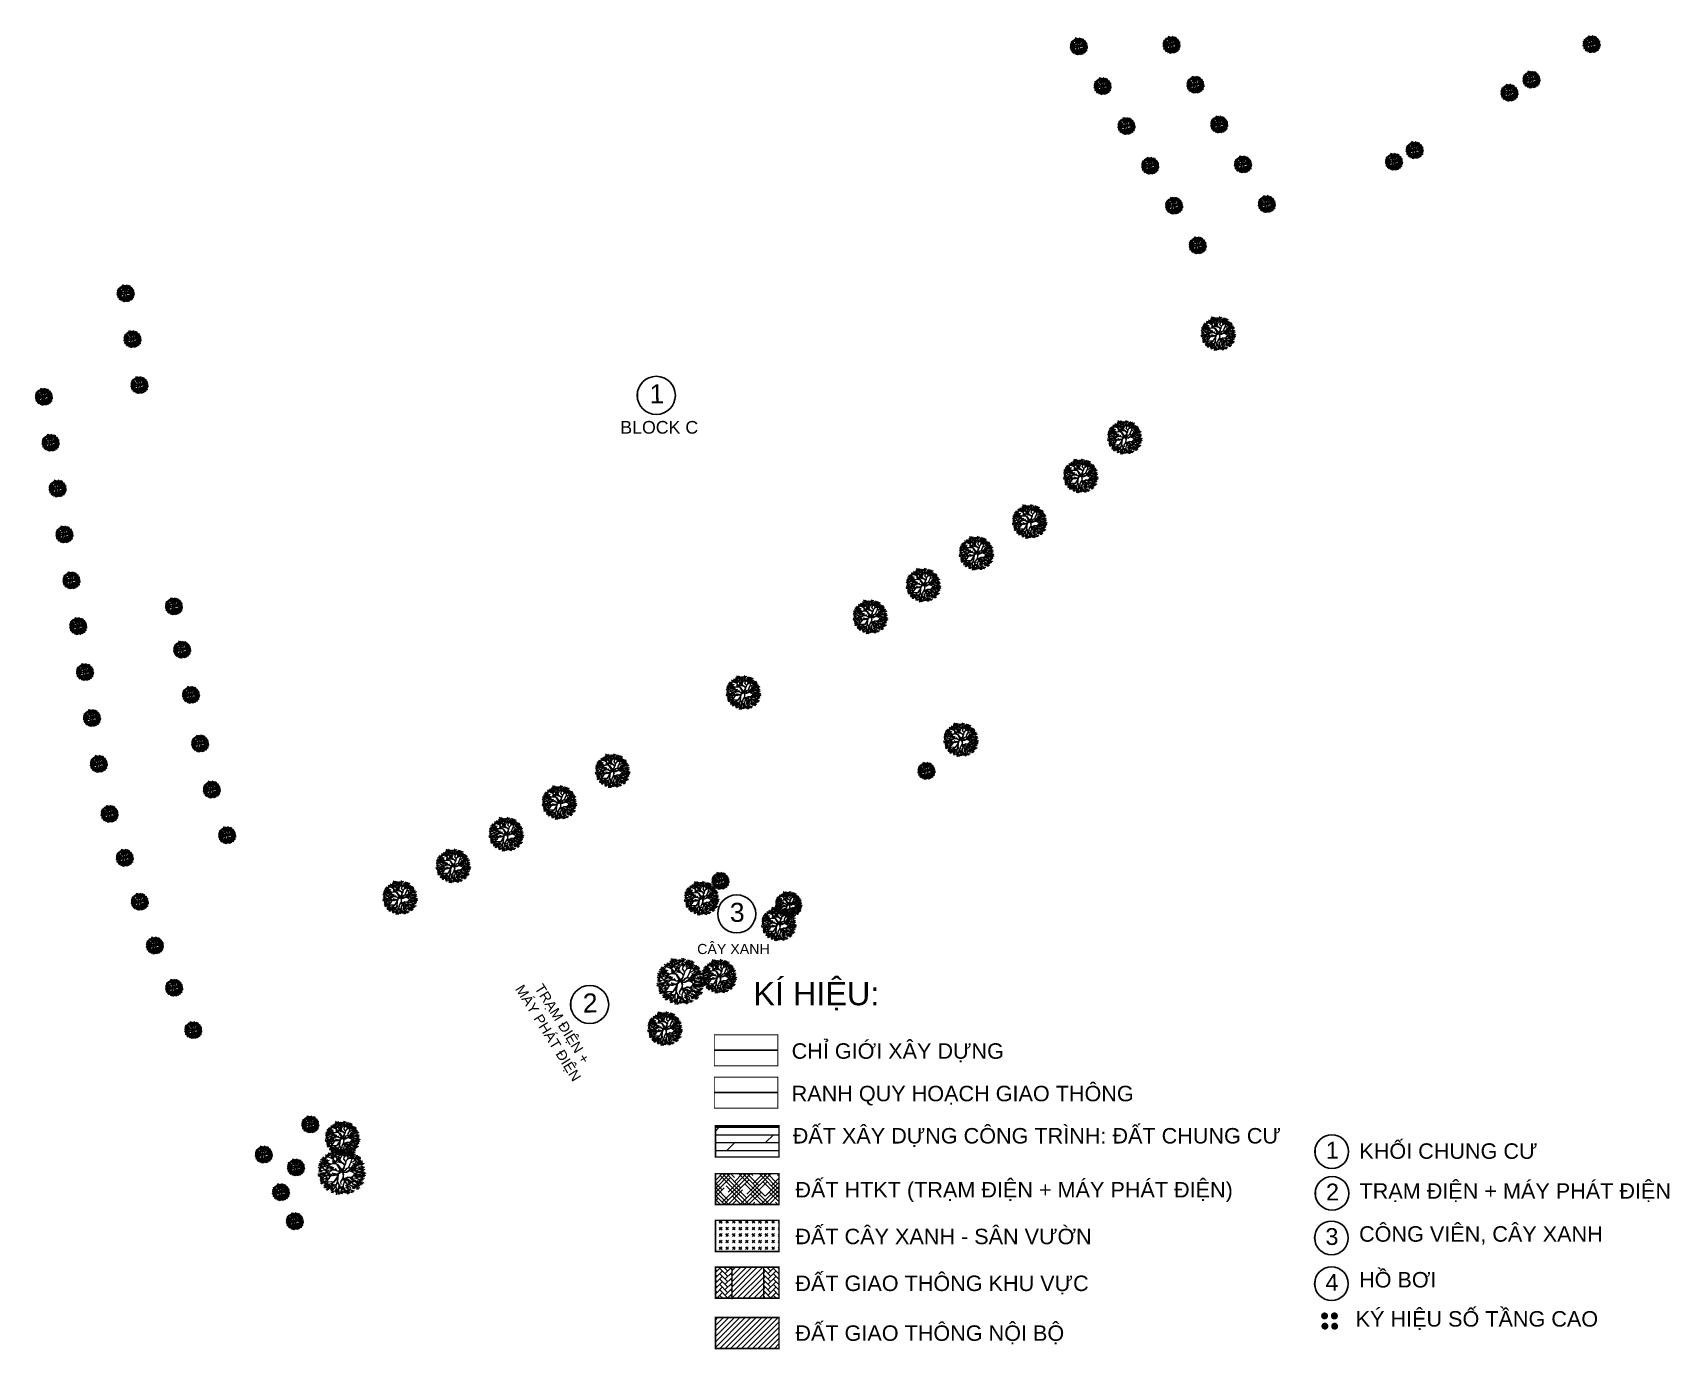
# Model space of a CAD drawing. Header units: millimetres. Extents: x 612604 to 612857, y 1207727 to 1207902.
# Drawn here: x 612612.4 to 612718.2, y 1207726.7 to 1207811.8 of the extents above; entities that cross this region are included whole.
import ezdxf
from ezdxf.enums import TextEntityAlignment as Align

# ---------------------------------------------------------------- set-up
doc = ezdxf.new("R2010")
doc.units = ezdxf.units.MM
doc.header["$MEASUREMENT"] = 0
doc.set_wipeout_variables(frame=1)
for name, pattern in [('3-1', [4, 3, -1]), ('ACAD_ISO02W100', [15, 12, -3]), ('Dash', [6.35, 3.175, -3.175]), ('HIDDEN2', [4.7625, 3.175, -1.5875])]:
    doc.linetypes.add(name, pattern=pattern)
for name, color, linetype, lineweight in [('00-HACTH', 8, 'Continuous', 5), ('co', 62, 'Continuous', 5), ('GACH LAT', 8, 'Continuous', 5), ('QH', 5, '3-1', 30), ('QH_DAT_Cayxanhhanche', 94, 'ACAD_ISO02W100', 13), ('QH_DAT_CTHTKT_DuongGT', 251, 'ACAD_ISO02W100', 20), ('QH_DAT_CTHTKT_Hatangkhac', 199, 'ACAD_ISO02W100', 9), ('QH_DAT_NO_Nhaochungcu', 40, 'ACAD_ISO02W100', 13), ('QHDH_DAT_CTHTKT_DuongGT_CH', 251, 'ACAD_ISO02W100', 20)]:
    doc.layers.add(name, color=color, linetype=linetype, lineweight=lineweight)
for name, color, linetype in [('02-TEXT', 7, 'Continuous'), ('KHUNG LUI CONG TRINH', 7, 'Continuous'), ('TAD - TEXT', 7, 'Continuous'), ('TT.TAD - LANDMARK', 6, 'Continuous'), ('TT.TAD - LANDSCAPE - HATCH', 254, 'Continuous')]:
    doc.layers.add(name, color=color, linetype=linetype)
doc.styles.add('arial', font='arial.ttf')
pattern_1 = [(45, (-613713.7546, -1204723.17035), (-0.176776695297, 0.176776695297), [])]
pattern_2 = [(45, (-194.52898, -2.8142), (0, 0.34745427), [0.7370618, -0.2456873]), (135, (-194.35525, -2.64048), (3e-17, 0.34745427), [0.7370618, -0.2456873])]

# ---------------------------------------------------------------- blocks, each defined once
blk = doc.blocks.new('TEN HANG MUC')
at = {"color": 6}
blk.add_wipeout([(2345, 1911), (1660, 2528), (786, 2917), (19, 3016), (-923, 2865), (-1651, 2509), (-2252, 1976), (-2569, 1533), (-2837, 936), (-2949, 453), (-2970, -243), (-2929, -539), (-2770, -1090), (-2597, -1452), (-2206, -1997), (-1798, -2371), (-1275, -2690), (-877, -2847), (-443, -2948), (19, -2984), (679, -2910), (1121, -2774), (1620, -2521), (2070, -2173), (2418, -1785), (2615, -1487), (2815, -1069), (2950, -625), (3019, 16), (2939, 706), (2780, 1190), (2523, 1668)], dxfattribs=at).dxf.layer = '02-TEXT'
at = {"layer": '02-TEXT', "color": 6}
blk.add_circle((19, 16), 3000, dxfattribs=at)
at = {"layer": '02-TEXT', "color": 6, "linetype": 'Continuous', "style": 'arial'}
blk.add_attdef('A', text='', height=3000, dxfattribs=at).set_placement((100, -1243), align=Align.CENTER)
blk = doc.blocks.new('fbf')
at = {"layer": 'TT.TAD - LANDMARK', "linetype": 'Continuous', "xscale": 0.0004103999999999999, "yscale": 0.0004103999999999999, "zscale": 0.0004103999999999999, "rotation": 0.8617172174704556}
for p, values in [((614080.11, 1204795.66), {'A': '1'}), ((614085.31, 1204762.13), {'A': '3'}), ((614075.8, 1204756.27, 98), {'A': '2'})]:
    blk.add_blockref('TEN HANG MUC', p, dxfattribs=at).add_auto_attribs(values)
at = {"layer": 'TAD - TEXT', "linetype": 'Continuous', "ltscale": 5, "style": 'arial'}
for s, height, p in [('BLOCK C', 0.821, (614077.79, 1204793.19)), ('CÂY XANH', 0.657, (614082.76, 1204759.54, 78.4))]:
    blk.add_text(s, height=height, dxfattribs=at).set_placement(p)
at = {"layer": 'TAD - TEXT', "insert": (614070.86, 1204760.78, 78.4), "char_height": 0.6566, "width": 13.0364, "attachment_point": 1, "rotation": 301.8646, "style": 'arial'}
blk.add_mtext('\\pi3.63656;TRẠM ĐIỆN +\\P\\pi3.02202;MÁY PHÁT ĐIỆN', dxfattribs=at)
blk = doc.blocks.new('5E45666')
at = {"layer": 'GACH LAT'}
h = blk.add_hatch(dxfattribs=at)
h.set_pattern_fill('AR-HBONE', color=256, scale=0.002418)
h.set_pattern_definition(pattern_2)
h.paths.add_polyline_path([(2.99, 13.91), (1.98, 13.91), (1.98, 11.91), (2.99, 11.91)])
h = blk.add_hatch(dxfattribs=at)
h.set_pattern_fill('AR-HBONE', color=256, scale=0.002418)
h.set_pattern_definition(pattern_2)
h.paths.add_polyline_path([(6.04, 13.91), (5.03, 13.91), (5.03, 11.91), (6.04, 11.91)])
at = {"layer": 'QH_DAT_Cayxanhhanche'}
h = blk.add_hatch(dxfattribs=at)
h.set_pattern_fill('GOST_GLASS', color=256, scale=0.05)
h.set_pattern_definition([(45, (-613713.7546, -1204723.17035), (0.42426406871, 0), [0.25, -0.35]), (45, (-613713.64853, -1204723.17035), (0.42426406871, 0), [0.1, -0.5]), (45, (-613713.7546, -1204723.06428), (0.42426406871, 0), [0.1, -0.5])])
h.paths.add_polyline_path([(6.04, 14.93), (1.93, 14.93), (1.93, 16.94), (6.04, 16.94)])
at = {"layer": 'QH_DAT_CTHTKT_DuongGT', "linetype": 'Continuous'}
h = blk.add_hatch(dxfattribs=at)
h.set_pattern_fill('ANSI31', color=256, scale=2)
h.set_pattern_definition(pattern_1)
h.paths.add_polyline_path([(2.99, 13.91), (2.99, 11.91), (5.03, 11.91), (5.03, 13.91)])
h = blk.add_hatch(dxfattribs=at)
h.set_pattern_fill('ANSI31', color=256, scale=2)
h.set_pattern_definition(pattern_1)
h.paths.add_polyline_path([(1.93, 10.66), (1.93, 8.65), (6.04, 8.65), (6.04, 10.66)])
at = {"layer": 'QH_DAT_CTHTKT_Hatangkhac', "linetype": 'Continuous', "ltscale": 0.01}
h = blk.add_hatch(dxfattribs=at)
h.set_pattern_fill('HOUND', color=256, scale=3, angle=45)
h.set_pattern_definition([(45, (-613713.7546, -1204720.14355), (0.397747564417, 0.662912607362), [3, -1.5]), (135, (-613713.7546, -1204720.14355), (0.397747564417, -0.662912607362), [3, -1.5])])
h.paths.add_polyline_path([(6.04, 17.96), (1.93, 17.96), (1.93, 19.96), (6.04, 19.96)])
at = {"layer": 'QH_DAT_NO_Nhaochungcu', "linetype": 'Continuous'}
h = blk.add_hatch(dxfattribs=at)
h.set_pattern_fill('DOLMIT', color=256, scale=2, style=0)
h.set_pattern_definition([(0, (-613713.7546, -1204721.4754), (0, 0.5), []), (45, (-613713.7546, -1204721.4754), (-0.9999999983, 0.9999999983), [0.7071067812, -1.4142135624])])
h.paths.add_polyline_path([(6.04, 21.04), (1.93, 21.04), (1.93, 23.05), (6.04, 23.05)])
at = {"color": 4, "linetype": 'Continuous', "ltscale": 5, "const_width": 0.227, "elevation": 11.55, "flags": 128}
for points in [[(41.21, 10.77, 1), (41.43, 10.75, 1)], [(41.84, 10.77, 1), (42.07, 10.75, 1)], [(41.23, 10.11, 1), (41.45, 10.09, 1)], [(41.86, 10.1, 1), (42.08, 10.09, 1)]]:
    blk.add_lwpolyline(points, format="xyb", close=True, dxfattribs=at)
at = {"layer": '00-HACTH', "elevation": -0.2}
for points in [[(2.99, 13.85), (2.99, 11.85)], [(5.03, 13.91), (5.03, 11.91)]]:
    blk.add_lwpolyline(points, dxfattribs=at)
at = {"layer": 'KHUNG LUI CONG TRINH', "linetype": 'Dash', "lineweight": 25, "ltscale": 0.1, "const_width": 0.1}
blk.add_lwpolyline([(1.86, 27.94), (5.97, 27.94)], dxfattribs=at)
at = {"layer": 'QH', "linetype": 'ACAD_ISO02W100', "ltscale": 0.1, "const_width": 0.106}
blk.add_lwpolyline([(1.86, 25.2), (5.97, 25.2)], dxfattribs=at)
at = {"layer": 'QH_DAT_Cayxanhhanche', "ltscale": 0.075, "const_width": 0.1}
blk.add_lwpolyline([(6.04, 14.93), (1.93, 14.93), (1.93, 16.94), (6.04, 16.94)], close=True, dxfattribs=at)
at = {"layer": 'QH_DAT_CTHTKT_Hatangkhac', "ltscale": 0.075, "const_width": 0.1, "elevation": 0.2}
blk.add_lwpolyline([(6.04, 17.96), (1.93, 17.96), (1.93, 19.96), (6.04, 19.96)], close=True, dxfattribs=at)
at = {"layer": 'QH_DAT_NO_Nhaochungcu', "linetype": 'HIDDEN2', "ltscale": 0.3, "const_width": 0.1}
blk.add_lwpolyline([(6.04, 21.04), (1.93, 21.04), (1.93, 23.05), (6.04, 23.05)], close=True, dxfattribs=at)
at = {"layer": 'QHDH_DAT_CTHTKT_DuongGT_CH', "ltscale": 0.05, "const_width": 0.1, "elevation": -0.2}
for points in [[(6.04, 11.91), (1.93, 11.91), (1.93, 13.91), (6.04, 13.91)], [(6.04, 8.65), (1.93, 8.65), (1.93, 10.66), (6.04, 10.66)]]:
    blk.add_lwpolyline(points, close=True, dxfattribs=at)
at = {"layer": 'TT.TAD - LANDSCAPE - HATCH', "color": 0, "linetype": 'Continuous', "const_width": 0.0605}
for points in [[(5.97, 26.94), (1.86, 26.94), (1.86, 28.94), (5.97, 28.94)], [(5.97, 24.19), (1.86, 24.19), (1.86, 26.2), (5.97, 26.2)]]:
    blk.add_lwpolyline(points, close=True, dxfattribs=at)
at = {"layer": 'TT.TAD - LANDMARK', "linetype": 'Continuous', "xscale": 0.0003627272727272727, "yscale": 0.0003627272727272727, "zscale": 0.0003627272727272727, "rotation": 0.8617172174704556}
for p, values in [((41.78, 21.38, 11.55), {'A': '1'}), ((41.76, 15.8, 11.55), {'A': '3'}), ((41.76, 12.84, 11.55), {'A': '4'})]:
    blk.add_blockref('TEN HANG MUC', p, dxfattribs=at).add_auto_attribs(values)
at = {"layer": 'TAD - TEXT', "linetype": 'Continuous', "ltscale": 5, "style": 'arial'}
for s, p in [('CHỈ GIỚI XÂY DỰNG', (6.86, 27.39)), ('RANH QUY HOẠCH GIAO THÔNG', (6.86, 24.64)), ('KHỐI CHUNG CƯ', (43.57, 20.92, 11.55)), ('ĐẤT HTKT (TRẠM ĐIỆN + MÁY PHÁT ĐIỆN)', (7.1, 18.42)), ('TRẠM ĐIỆN + MÁY PHÁT ĐIỆN', (43.58, 18.34, 11.55)), ('ĐẤT CÂY XANH - SÂN VƯỜN', (7.1, 15.4, -0.2)), ('CÔNG VIÊN, CÂY XANH', (43.55, 15.56, 11.55)), ('HỒ BƠI', (43.55, 12.6, 11.55)), ('ĐẤT GIAO THÔNG KHU VỰC', (7.1, 12.37, -0.2)), ('KÝ HIỆU SỐ TẦNG CAO', (43.33, 10.07, 11.55)), ('ĐẤT GIAO THÔNG NỘI BỘ', (7.1, 9.15, -0.2))]:
    blk.add_text(s, height=1, dxfattribs=at).set_placement(p)
at = {"layer": 'TAD - TEXT', "linetype": 'Continuous', "ltscale": 5, "attachment_point": 1, "style": 'arial'}
for s, insert, char_height, width in [('KÍ HIỆU: ', (4.38, 32.35), 1.5, 30.7682), ('ĐẤT XÂY DỰNG CÔNG TRÌNH: ĐẤT CHUNG CƯ ', (6.93, 22.91), 1, 33.6819)]:
    blk.add_mtext(s, dxfattribs=dict(at, insert=insert, char_height=char_height, width=width))
at = {"layer": 'TT.TAD - LANDMARK', "linetype": 'Continuous', "xscale": 0.0003627272727272727, "yscale": 0.0003627272727272727, "zscale": 0.0003627272727272727, "rotation": 0.8617172174704556}
blk.add_blockref('TEN HANG MUC', (41.8, 18.68, 11.55), dxfattribs=at).add_auto_attribs({'A': '2'})
blk = doc.blocks.new('MB')
at = {"color": 102, "linetype": 'ByBlock'}
for p, q in [((-432, 380), (-487, 466)), ((-473, 381), (-427, 451)), ((-454, 507), (-340, 510)), ((-429, 476), (-383, 546)), ((-363, 403), (-418, 488)), ((-404, 404), (-358, 474)), ((-387, 501), (-273, 504)), ((-341, 463), (-377, 497)), ((-321, 469), (-375, 555)), ((-366, 501), (-336, 462)), ((-362, 471), (-316, 540)), ((-357, 504), (-330, 464)), ((-289, 361), (-341, 463)), ((-230, 507), (-315, 542)), ((-296, 546), (-182, 549)), ((-229, 514), (-284, 599)), ((-270, 515), (-224, 585)), ((-127, 425), (-230, 507)), ((-217, 510), (-207, 586)), ((-131, 417), (-217, 510)), ((-212, 566), (-98, 569)), ((-146, 534), (-200, 619)), ((-187, 535), (-141, 605)), ((-150, 468), (-36, 471)), ((-147, 518), (-143, 603)), ((-120, 422), (-147, 518)), ((-83, 436), (-138, 522)), ((-125, 438), (-78, 507)), ((-119, 590), (-5, 593)), ((-115, 510), (0, 513)), ((-53, 558), (-107, 643)), ((-48, 478), (-103, 564)), ((-97, 541), (-90, 606)), ((-40, 449), (-97, 541)), ((-94, 559), (-48, 629)), ((-31, 451), (-92, 539)), ((-89, 480), (-43, 549)), ((-72, 643), (42, 646)), ((-5, 611), (-60, 697)), ((-47, 613), (0, 682)), ((-30, 440), (6, 528)), ((-19, 520), (95, 523)), ((6, 528), (-12, 607)), ((48, 488), (-7, 574)), ((3, 607), (118, 610)), ((7, 489), (53, 559)), ((70, 575), (15, 660)), ((29, 576), (75, 646)), ((54, 433), (98, 497)), ((98, 497), (57, 613)), ((112, 447), (57, 532)), ((65, 438), (113, 502)), ((99, 545), (213, 548)), ((100, 496), (163, 601)), ((165, 513), (111, 598)), ((113, 502), (169, 596)), ((178, 592), (118, 504)), ((124, 514), (170, 584)), ((191, 397), (238, 467)), ((223, 453), (201, 579)), ((202, 393), (223, 453)), ((277, 524), (222, 609)), ((-658, 116), (-544, 119)), ((-591, 84), (-646, 169)), ((-633, 85), (-586, 155)), ((-627, 35), (-513, 38)), ((-571, -45), (-626, 40)), ((-560, 3), (-615, 88)), ((-612, -44), (-566, 26)), ((-554, 19), (-605, 22)), ((-602, 207), (-488, 210)), ((-601, 4), (-555, 74)), ((-492, 145), (-592, 142)), ((-492, 145), (-592, 122)), ((-536, 175), (-590, 260)), ((-528, 247), (-583, 332)), ((-577, 176), (-531, 246)), ((-569, 248), (-523, 318)), ((-520, 212), (-565, 247)), ((-554, 98), (-440, 101)), ((-495, 41), (-550, 126)), ((-549, 370), (-435, 373)), ((-487, 66), (-542, 151)), ((-482, 338), (-537, 423)), ((-529, 67), (-482, 137)), ((-413, 206), (-524, 323)), ((-523, 339), (-477, 409)), ((-440, 111), (-523, 80)), ((-409, 203), (-520, 212)), ((-514, 301), (-399, 304)), ((-499, 412), (-385, 415)), ((-438, 109), (-492, 145)), ((-488, 270), (-442, 340)), ((-420, -85), (-475, 1)), ((-352, 95), (-467, 6)), ((-346, 298), (-450, 423)), ((-376, 114), (-431, 199)), ((-423, 348), (-309, 351)), ((-396, 283), (-422, 308)), ((-418, 115), (-371, 185)), ((-329, 234), (-416, 203)), ((-356, 316), (-411, 402)), ((-398, 318), (-351, 387)), ((-288, 351), (-397, 425)), ((-316, 229), (-396, 283)), ((-391, 29), (-277, 32)), ((-324, -3), (-379, 82)), ((-308, 7), (-377, -27)), ((-365, -2), (-319, 68)), ((-320, 17), (-349, -2)), ((-290, 244), (-346, 298)), ((-342, 419), (-228, 422)), ((-277, -5), (-332, 34)), ((-277, -13), (-320, 17)), ((-317, 307), (-202, 310)), ((-250, 275), (-305, 360)), ((-291, 276), (-245, 346)), ((-244, 307), (-289, 361)), ((-251, 303), (-288, 351)), ((-282, 200), (-168, 203)), ((-239, 181), (-279, 218)), ((-279, 8), (-165, 11)), ((-216, 168), (-270, 253)), ((-213, -24), (-267, 61)), ((-257, 169), (-211, 239)), ((-254, -23), (-208, 46)), ((-169, 327), (-55, 330)), ((-144, 296), (-97, 366)), ((-18, 379), (-30, 440)), ((52, 364), (-3, 450)), ((11, 366), (57, 435)), ((42, 342), (54, 433)), ((166, 428), (280, 431)), ((202, 393), (273, 424)), ((210, 389), (272, 419)), ((-659, -104), (-545, -101)), ((-593, -136), (-647, -51)), ((-590, -97), (-644, -12)), ((-638, -13), (-524, -10)), ((-634, -135), (-588, -66)), ((-607, -238), (-493, -235)), ((-510, -29), (-602, -39)), ((-544, -34), (-601, -29)), ((-541, -30), (-599, -18)), ((-540, -270), (-595, -185)), ((-453, -137), (-590, -99)), ((-581, -269), (-535, -200)), ((-578, -115), (-464, -112)), ((-518, -106), (-571, -153)), ((-512, -147), (-566, -61)), ((-566, -182), (-452, -179)), ((-565, -319), (-451, -316)), ((-499, -214), (-554, -129)), ((-553, -146), (-507, -76)), ((-499, -351), (-553, -266)), ((-540, -213), (-494, -143)), ((-540, -350), (-494, -280)), ((-443, -210), (-533, -252)), ((-484, -98), (-518, -106)), ((-416, -53), (-510, -29)), ((-430, -62), (-506, -28)), ((-506, -255), (-392, -252)), ((-420, -286), (-495, -315)), ((-440, -287), (-494, -202)), ((-487, -53), (-373, -50)), ((-418, -59), (-484, -98)), ((-457, -138), (-482, -160)), ((-481, -286), (-435, -216)), ((-461, -83), (-415, -14)), ((-457, -428), (-343, -425)), ((-417, -286), (-451, -379)), ((-449, -344), (-335, -341)), ((-390, -460), (-445, -375)), ((-382, -376), (-437, -291)), ((-431, -459), (-385, -389)), ((-424, -375), (-377, -305)), ((-349, -2), (-416, -53)), ((-321, -305), (-375, -220)), ((-303, -388), (-370, -450)), ((-362, -304), (-316, -234)), ((-280, -501), (-335, -416)), ((-300, -388), (-333, -471)), ((-226, -372), (-327, -480)), ((-321, -500), (-275, -430)), ((-317, -484), (-290, -444)), ((-284, -445), (-311, -489)), ((-240, -388), (-284, -445)), ((-233, -384), (-266, -511)), ((-190, -346), (-240, -388)), ((-231, -386), (-117, -383)), ((-206, -417), (-160, -347)), ((-201, -346), (-192, -331)), ((-100, -398), (-195, -483)), ((-190, -346), (-152, -381)), ((-177, -350), (-116, -409)), ((-175, -441), (-60, -438)), ((-108, -473), (-163, -388)), ((-152, -381), (-119, -412)), ((-149, -472), (-103, -402)), ((-119, -412), (-103, -462)), ((-116, -409), (-90, -467)), ((-100, -398), (-72, -334)), ((-86, -349), (-100, -398)), ((-16, -155), (-25, -185)), ((-19, -190), (22, -198)), ((-14, -180), (18, -194)), ((18, -194), (101, -180)), ((73, -268), (18, -183)), ((-347, -469), (-233, -466)), ((-346, -541), (-300, -471)), ((-309, -529), (-195, -527)), ((-243, -562), (-297, -476)), ((-284, -560), (-238, -491)), ((-195, -483), (-226, -532))]:
    blk.add_line(p, q, dxfattribs=at)
at = {"color": 76, "linetype": 'ByBlock'}
for p, q in [((-426, 454), (-406, 430)), ((-397, 425), (-418, 461)), ((-276, 387), (-330, 473)), ((-330, 464), (-287, 367)), ((-317, 388), (-271, 458)), ((-447, 269), (-502, 354)), ((-431, 448), (-397, 413)), ((-430, 435), (-316, 438)), ((-397, 413), (-301, 359))]:
    blk.add_line(p, q, dxfattribs=at)
at = {"color": 78, "linetype": 'ByBlock'}
for p, q in [((136, 438), (243, 520)), ((-372, 47), (-462, 52)), ((-443, 146), (-329, 149)), ((-366, 86), (-441, 109)), ((-353, 98), (-438, 109)), ((-309, 226), (-409, 203)), ((-254, 140), (-358, 164)), ((-248, 135), (-353, 98)), ((-205, 153), (-309, 226)), ((-274, 204), (-290, 244)), ((-139, 283), (-251, 303)), ((-188, 125), (-250, 136)), ((-167, 107), (-248, 135)), ((-147, 293), (-244, 307)), ((-173, 112), (-205, 153)), ((-131, 93), (-179, 120)), ((-112, 60), (-173, 112)), ((-102, 295), (-157, 380)), ((-91, 279), (-147, 293)), ((-124, 77), (-143, 154)), ((-90, 258), (-139, 283)), ((-80, 317), (-131, 417)), ((-72, 311), (-127, 425)), ((-104, 61), (-124, 77)), ((-46, 18), (-122, -8)), ((-4, 23), (-120, -30)), ((-76, 47), (-112, 60)), ((-27, 60), (-104, 61)), ((-31, 36), (-92, 44)), ((-70, 241), (-90, 258)), ((-89, 278), (-80, 317)), ((-26, 386), (-73, 318)), ((-73, 258), (-72, 311)), ((-69, 311), (-18, 379)), ((-24, 51), (-64, 236)), ((-26, 42), (-46, 18)), ((12, 67), (-37, 224)), ((-30, 301), (84, 304)), ((37, 269), (-18, 354)), ((-7, 300), (74, 248)), ((53, 272), (-7, 300)), ((-6, 25), (6, -25)), ((-4, 23), (12, 67)), ((-4, 23), (105, 26)), ((97, 19), (13, -1)), ((19, 27), (100, 95)), ((22, 59), (91, 105)), ((55, 270), (42, 339)), ((49, 343), (136, 438)), ((62, 278), (49, 343)), ((119, 193), (62, 278)), ((107, 196), (65, 262)), ((91, 105), (123, 159)), ((99, 14), (152, 57)), ((101, 100), (131, 159)), ((105, 26), (152, 64)), ((123, 159), (107, 196)), ((131, 159), (119, 193)), ((135, 169), (161, 184)), ((136, 158), (165, 184)), ((152, 64), (172, 61)), ((152, 57), (207, 58)), ((189, 245), (155, 321)), ((161, 184), (189, 245)), ((165, 184), (202, 248)), ((172, 61), (209, 60)), ((193, -18), (359, 82)), ((195, 247), (254, 282)), ((263, 129), (206, 65)), ((209, 60), (243, 37)), ((213, 57), (257, 121)), ((223, 69), (243, 45)), ((243, 45), (316, 20)), ((243, 37), (323, 11)), ((254, 282), (292, 334)), ((257, 121), (315, 170)), ((413, 45), (359, 130)), ((-363, -163), (-453, -137)), ((-364, -216), (-445, -212)), ((-356, -202), (-443, -210)), ((-354, -204), (-417, -286)), ((-324, -192), (-367, -163)), ((-308, -185), (-363, -163)), ((-311, -193), (-354, -204)), ((-171, -79), (-311, -193)), ((-174, -106), (-301, -188)), ((-209, -228), (-282, -302)), ((-215, -210), (-281, -306)), ((-164, -91), (-213, -205)), ((-213, -205), (-191, -314)), ((-120, -30), (-205, -208)), ((-205, -208), (-177, -350)), ((-127, -14), (-167, -75)), ((-167, -75), (-164, -91)), ((-18, -257), (-86, -349)), ((-72, -334), (-14, -268)), ((-25, -185), (15, -326)), ((-23, -227), (16, -341)), ((6, -25), (1, -95)), ((22, -2), (15, -90)), ((25, -1), (105, -38)), ((25, -14), (106, -42)), ((86, -238), (133, -301)), ((188, -17), (94, -32)), ((96, -253), (151, -313)), ((97, -244), (164, -313)), ((101, -180), (188, -229)), ((105, -38), (196, -23)), ((106, -42), (205, -32)), ((191, -221), (108, -179)), ((133, -301), (172, -408)), ((151, -313), (173, -406)), ((164, -313), (255, -329)), ((198, -285), (172, -223)), ((184, -226), (227, -370)), ((188, -229), (311, -275)), ((194, -221), (300, -172)), ((196, -23), (275, -77)), ((202, -231), (305, -173))]:
    blk.add_line(p, q, dxfattribs=at)
at = {"color": 96, "linetype": 'ByBlock'}
for p, q in [((233, 396), (178, 481)), ((210, 556), (325, 559)), ((236, 525), (282, 595)), ((243, 520), (254, 562)), ((320, 400), (266, 485)), ((273, 424), (345, 505)), ((279, 401), (325, 471)), ((299, 399), (329, 515)), ((347, 465), (462, 468)), ((351, 433), (380, 479)), ((414, 433), (359, 518)), ((373, 434), (419, 504)), ((481, 381), (426, 467)), ((440, 383), (486, 452)), ((254, 432), (368, 435)), ((263, 364), (377, 367)), ((284, 401), (398, 404)), ((292, 334), (301, 397)), ((490, 221), (297, 293)), ((301, 397), (351, 433)), ((317, 296), (372, 350)), ((319, 295), (503, 217)), ((328, 306), (442, 309)), ((390, 365), (336, 451)), ((349, 366), (395, 436)), ((350, 231), (421, 296)), ((353, 275), (400, 345)), ((368, 306), (482, 309)), ((372, 350), (490, 366)), ((374, 352), (470, 386)), ((376, 47), (418, 29)), ((391, 353), (506, 356)), ((393, 275), (439, 345)), ((475, 376), (396, 358)), ((458, 321), (403, 406)), ((414, 413), (528, 416)), ((416, 34), (581, 154)), ((417, 322), (463, 392)), ((421, 188), (500, 270)), ((476, 163), (421, 248)), ((479, 198), (424, 283)), ((424, 138), (539, 141)), ((491, 106), (436, 191)), ((457, 47), (579, 143)), ((516, -84), (461, 2)), ((462, 61), (576, 64)), ((529, 29), (474, 114)), ((481, 265), (595, 268)), ((487, 30), (534, 100)), ((487, 55), (592, 27)), ((547, 233), (493, 318)), ((499, 194), (613, 197)), ((500, 270), (531, 278)), ((502, 228), (616, 231)), ((503, 217), (566, 208)), ((506, 234), (552, 304)), ((522, 110), (636, 113)), ((525, 163), (571, 232)), ((527, 197), (573, 267)), ((589, 78), (534, 163)), ((540, 106), (586, 175)), ((547, 79), (594, 149)), ((549, 35), (663, 38)), ((616, 3), (561, 89)), ((574, 5), (621, 74)), ((-36, -433), (78, -430)), ((31, -465), (-24, -380)), ((28, -418), (6, -484)), ((34, -420), (69, -450)), ((116, -392), (62, -307)), ((69, -450), (91, -504)), ((125, -436), (167, -542)), ((139, -447), (179, -539)), ((140, -445), (189, -544)), ((172, -408), (227, -454)), ((175, -407), (223, -411)), ((181, -326), (295, -323)), ((206, -357), (252, -287)), ((262, -510), (207, -424)), ((220, -508), (267, -439)), ((253, -328), (267, -387)), ((255, -329), (291, -350)), ((267, -387), (311, -482)), ((275, -204), (390, -201)), ((341, -522), (287, -437)), ((291, -350), (369, -442)), ((300, -172), (360, -189)), ((301, -166), (440, -125)), ((301, -235), (347, -165)), ((303, -239), (417, -236)), ((307, -409), (421, -406)), ((311, -275), (403, -266)), ((369, -271), (315, -186)), ((315, -377), (391, -428)), ((316, -280), (426, -390)), ((374, -441), (319, -356)), ((433, -385), (322, -285)), ((328, -270), (374, -200)), ((333, -440), (379, -370)), ((380, -432), (339, -401)), ((351, -379), (465, -376)), ((357, -125), (471, -122)), ((360, -189), (435, -195)), ((417, -411), (363, -326)), ((376, -410), (422, -340)), ((382, -156), (429, -86)), ((382, -258), (497, -255)), ((384, -111), (487, -178)), ((439, -494), (384, -408)), ((449, -290), (394, -205)), ((398, -492), (444, -423)), ((403, -266), (506, -291)), ((408, -289), (454, -219)), ((416, -359), (530, -356)), ((483, -391), (428, -306)), ((435, -195), (502, -272)), ((440, -125), (568, -145)), ((441, -390), (488, -320)), ((444, -148), (515, -205)), ((449, -51), (563, -49)), ((459, -63), (571, -110)), ((578, -82), (468, -64)), ((475, -82), (521, -13)), ((480, -200), (594, -197)), ((480, -290), (595, -287)), ((487, -178), (548, -206)), ((547, -232), (492, -147)), ((547, -322), (492, -236)), ((505, -231), (552, -162)), ((506, -321), (552, -251)), ((507, -194), (547, -215)), ((508, -228), (623, -225)), ((512, -123), (626, -120)), ((575, -260), (520, -174)), ((579, -155), (524, -70)), ((525, -63), (639, -60)), ((575, -93), (528, -81)), ((528, -81), (574, -106)), ((534, -258), (580, -189)), ((592, -95), (537, -10)), ((537, -154), (584, -84)), ((551, -94), (597, -24)), ((-217, -531), (-103, -528)), ((-151, -563), (-205, -478)), ((-192, -562), (-146, -492)), ((-174, -467), (-182, -500)), ((-103, -462), (-124, -563)), ((-97, -478), (-115, -564)), ((-114, -551), (0, -548)), ((-48, -583), (-102, -498)), ((-100, -563), (-97, -478)), ((-90, -467), (-93, -569)), ((-89, -582), (-43, -512)), ((-85, -464), (-24, -564)), ((-62, -594), (53, -591)), ((5, -626), (-49, -541)), ((-36, -625), (10, -556)), ((-28, -523), (86, -520)), ((39, -555), (-16, -470)), ((-3, -554), (44, -485)), ((6, -484), (10, -565)), ((53, -592), (167, -589)), ((120, -624), (65, -539)), ((79, -623), (125, -554)), ((136, -509), (250, -506)), ((202, -541), (148, -455)), ((161, -539), (207, -470)), ((195, -478), (309, -475)), ((221, -558), (336, -555)), ((227, -454), (258, -514)), ((288, -590), (233, -505)), ((247, -589), (293, -520)), ((275, -490), (389, -487)), ((300, -521), (346, -451)), ((372, -462), (487, -459))]:
    blk.add_line(p, q, dxfattribs=at)
at = {"color": 9, "linetype": 'ByBlock'}
for p, q in [((-462, 52), (-554, 19)), ((-332, 34), (-372, 47))]:
    blk.add_line(p, q, dxfattribs=at)
at = {"color": 98, "linetype": 'ByBlock'}
for p, q in [((-37, 224), (-73, 258)), ((-64, 236), (-40, 209)), ((-133, -9), (-277, -5)), ((-145, -36), (-277, -13)), ((-47, -172), (-127, -243)), ((-41, -181), (-124, -243)), ((1, -95), (-41, -168)), ((-41, -168), (-23, -227)), ((-14, -180), (9, -105))]:
    blk.add_line(p, q, dxfattribs=at)
at = {"color": 74, "linetype": 'ByBlock'}
for p, q in [((-15, 396), (100, 399)), ((155, 321), (202, 393)), ((193, 374), (210, 389)), ((292, -76), (237, 9)), ((255, 287), (317, 296)), ((309, 168), (350, 231)), ((315, 170), (421, 188)), ((316, 20), (376, 47)), ((323, 11), (385, 9)), ((329, 19), (382, 42)), ((383, 15), (329, 19)), ((388, -51), (333, 34)), ((347, 77), (461, 80)), ((347, -50), (393, 19)), ((359, 82), (463, 98)), ((372, 46), (418, 116)), ((385, 9), (459, -63)), ((418, 29), (487, 55)), ((-283, -304), (-429, -401)), ((-387, -273), (-273, -270)), ((-281, -306), (-303, -388)), ((-191, -314), (-226, -372)), ((-165, -418), (-219, -333)), ((-127, -243), (-141, -316)), ((-10, -464), (36, -394)), ((6, -236), (121, -233)), ((11, -339), (28, -418)), ((16, -341), (140, -445)), ((22, -198), (86, -238)), ((32, -202), (101, -180)), ((32, -267), (78, -198)), ((45, -203), (90, -241)), ((50, -360), (164, -357)), ((75, -391), (121, -322)), ((79, -238), (96, -350)), ((247, -358), (193, -273)), ((225, -44), (340, -41)), ((238, -53), (343, -165)), ((251, -75), (297, -6)), ((275, -77), (348, -67)), ((342, -236), (287, -151)), ((321, -19), (435, -16)), ((347, -63), (417, -72)), ((348, -67), (384, -111)), ((424, -157), (369, -71))]:
    blk.add_line(p, q, dxfattribs=at)
blk = doc.blocks.new('canh quan')
at = {"layer": 'co', "color": 94, "linetype": 'Continuous', "ltscale": 2000}
for p, xscale, yscale, zscale, rotation in [((221.41, 52), 0.0008643995695028021, 0.0008643995695028021, 0.0008643995695028021, 18.36026319234159), ((227.41, 52.1, 0), 0.0008643995695028021, 0.0008643995695028021, 0.0008643995695028021, 18.36026319234159), ((254.57, 52.14, 0), 0.0008643995695028021, 0.0008643995695028021, 0.0008643995695028021, 18.36026319234159), ((222.95, 49.43), 0.0008643995695028021, 0.0008643995695028021, 0.0008643995695028021, 18.36026319234159), ((228.95, 49.52, 0), 0.0008643995695028021, 0.0008643995695028021, 0.0008643995695028021, 18.36026319234159), ((249.26, 49), 0.0008643995695028021, 0.0008643995695028021, 0.0008643995695028021, 18.36026319234159), ((250.68, 49.85, 0), 0.0008643995695028021, 0.0008643995695028021, 0.0008643995695028021, 18.36026319234159), ((230.49, 46.95, 0), 0.0008643995695028021, 0.0008643995695028021, 0.0008643995695028021, 18.36026319234159), ((224.49, 46.85), 0.0008643995695028021, 0.0008643995695028021, 0.0008643995695028021, 18.36026319234159), ((243.13, 45.29), 0.0008643995695028021, 0.0008643995695028021, 0.0008643995695028021, 18.36026319234159), ((226.03, 44.28), 0.0008643995695028021, 0.0008643995695028021, 0.0008643995695028021, 18.36026319234159), ((232.03, 44.37, 0), 0.0008643995695028021, 0.0008643995695028021, 0.0008643995695028021, 18.36026319234159), ((241.79, 44.54), 0.0008643995695028021, 0.0008643995695028021, 0.0008643995695028021, 18.36026319234159), ((227.57, 41.7), 0.0008643995695028021, 0.0008643995695028021, 0.0008643995695028021, 18.36026319234159), ((233.57, 41.8, 0), 0.0008643995695028021, 0.0008643995695028021, 0.0008643995695028021, 18.36026319234159), ((229.1, 39.13), 0.0008643995695028021, 0.0008643995695028021, 0.0008643995695028021, 18.36026319234159), ((159.78, 36.03), 0.0008643995695028021, 0.0008643995695028021, 0.0008643995695028021, 18.36026319234159), ((230.44, 33.41, 0), 0.001712728134381811, 0.001712728134381811, 0.001712728134381811, 18.36026319234158), ((160.22, 33.07), 0.0008643995695028021, 0.0008643995695028021, 0.0008643995695028021, 18.36026319234159), ((160.67, 30.1), 0.0008643995695028021, 0.0008643995695028021, 0.0008643995695028021, 18.36026319234159), ((154.49, 29.34), 0.0008643995695028021, 0.0008643995695028021, 0.0008643995695028021, 18.36026319234159), ((224.39, 26.7, 0), 0.001712728134381811, 0.001712728134381811, 0.001712728134381811, 18.36026319234158), ((154.93, 26.37), 0.0008643995695028021, 0.0008643995695028021, 0.0008643995695028021, 18.36026319234159), ((221.54, 24.21, 0), 0.001712728134381811, 0.001712728134381811, 0.001712728134381811, 18.36026319234158), ((155.38, 23.41), 0.0008643995695028021, 0.0008643995695028021, 0.0008643995695028021, 18.36026319234159), ((218.24, 21.26, 0), 0.001712728134381811, 0.001712728134381811, 0.001712728134381811, 18.36026319234158), ((155.82, 20.44), 0.0008643995695028021, 0.0008643995695028021, 0.0008643995695028021, 18.36026319234159), ((214.8, 19.21, 0), 0.001712728134381811, 0.001712728134381811, 0.001712728134381811, 18.36026319234158), ((156.27, 17.47), 0.0008643995695028021, 0.0008643995695028021, 0.0008643995695028021, 18.36026319234159), ((211.37, 17.15, 0), 0.001712728134381811, 0.001712728134381811, 0.001712728134381811, 18.36026319234158), ((162.9, 15.79), 0.0008643995695028021, 0.0008643995695028021, 0.0008643995695028021, 18.36026319234159), ((207.94, 15.1, 0), 0.001712728134381811, 0.001712728134381811, 0.001712728134381811, 18.36026319234158), ((156.71, 14.51), 0.0008643995695028021, 0.0008643995695028021, 0.0008643995695028021, 18.36026319234159), ((163.43, 12.99), 0.0008643995695028021, 0.0008643995695028021, 0.0008643995695028021, 18.36026319234159), ((157.15, 11.54), 0.0008643995695028021, 0.0008643995695028021, 0.0008643995695028021, 18.36026319234159), ((199.73, 10.2, 0), 0.001712728134381811, 0.001712728134381811, 0.001712728134381811, 18.36026319234158), ((164, 10.07), 0.0008643995695028021, 0.0008643995695028021, 0.0008643995695028021, 18.36026319234159), ((157.6, 8.57), 0.0008643995695028021, 0.0008643995695028021, 0.0008643995695028021, 18.36026319234159), ((213.8, 7.15), 0.001712728134381811, 0.001712728134381811, 0.001712728134381811, 18.36026319234158), ((164.59, 6.92), 0.0008643995695028021, 0.0008643995695028021, 0.0008643995695028021, 18.36026319234159), ((158.04, 5.6), 0.0008643995695028021, 0.0008643995695028021, 0.0008643995695028021, 18.36026319234159), ((191.27, 5.14), 0.001712728134381811, 0.001712728134381811, 0.001712728134381811, 18.36026319234158), ((211.56, 5.15), 0.0008643995695028021, 0.0008643995695028021, 0.0008643995695028021, 18.36026319234159), ((165.35, 3.94), 0.0008643995695028021, 0.0008643995695028021, 0.0008643995695028021, 18.36026319234159), ((187.83, 3.09), 0.001712728134381811, 0.001712728134381811, 0.001712728134381811, 18.36026319234158), ((158.74, 2.37), 0.0008643995695028021, 0.0008643995695028021, 0.0008643995695028021, 18.36026319234159), ((184.4, 1.04), 0.001712728134381811, 0.001712728134381811, 0.001712728134381811, 18.36026319234158), ((166.34, 0.99), 0.0008643995695028021, 0.0008643995695028021, 0.0008643995695028021, 18.36026319234159), ((159.72, -0.47), 0.0008643995695028021, 0.0008643995695028021, 0.0008643995695028021, 18.36026319234159), ((180.97, -1.01), 0.001712728134381811, 0.001712728134381811, 0.001712728134381811, 18.36026319234158), ((177.53, -3.06), 0.001712728134381811, 0.001712728134381811, 0.001712728134381811, 18.36026319234158), ((197.03, -3.1), 0.001712728134381811, 0.001712728134381811, 0.001712728134381811, 18.36026319234158), ((198.24, -1.96), 0.0008643995695028021, 0.0008643995695028021, 0.0008643995695028021, 18.36026319234159), ((160.69, -3.31), 0.0008643995695028021, 0.0008643995695028021, 0.0008643995695028021, 18.36026319234159), ((202.65, -3.5), 0.001318154659170748, 0.001318154659170748, 0.001318154659170748, 18.36026319234158), ((202.02, -4.76), 0.001712728134381811, 0.001712728134381811, 0.001712728134381811, 18.36026319234158), ((161.67, -6.14), 0.0008643995695028021, 0.0008643995695028021, 0.0008643995695028021, 18.36026319234159), ((195.67, -8.49), 0.002348208001547663, 0.002348208001547663, 0.002348208001547663, 18.36026319234159), ((198.17, -8.15), 0.001712728134381811, 0.001712728134381811, 0.001712728134381811, 18.36026319234158), ((162.91, -8.87), 0.0008643995695028021, 0.0008643995695028021, 0.0008643995695028021, 18.36026319234159), ((194.66, -11.53), 0.001712728134381811, 0.001712728134381811, 0.001712728134381811, 18.36026319234158), ((164.15, -11.61), 0.0008643995695028021, 0.0008643995695028021, 0.0008643995695028021, 18.36026319234159), ((171.72, -17.71), 0.0008643995695028021, 0.0008643995695028021, 0.0008643995695028021, 18.36026319234159), ((173.81, -18.61), 0.001712728134381811, 0.001712728134381811, 0.001712728134381811, 18.36026319234158), ((168.71, -19.66), 0.0008643995695028021, 0.0008643995695028021, 0.0008643995695028021, 18.36026319234159), ((173.76, -20.78), 0.002348208001547663, 0.002348208001547663, 0.002348208001547663, 18.36026319234159), ((170.79, -20.49), 0.0008643995695028021, 0.0008643995695028021, 0.0008643995695028021, 18.36026319234159), ((169.82, -22.09), 0.0008643995695028021, 0.0008643995695028021, 0.0008643995695028021, 18.36026319234159), ((170.72, -23.97), 0.0008643995695028021, 0.0008643995695028021, 0.0008643995695028021, 18.36026319234159)]:
    blk.add_blockref('MB', p, dxfattribs=dict(at, xscale=xscale, yscale=yscale, zscale=zscale, rotation=rotation))

msp = doc.modelspace()

# ---------------------------------------------------------------- block references
msp.add_blockref('5E45666', (612654.57, 1207718.06, 0.2))

# ---------------------------------------------------------------- next in the draw order: block references
msp.add_blockref('canh quan', (612458.6, 1207758.9))

# ---------------------------------------------------------------- next in the draw order: block references
msp.add_blockref('fbf', (-1427.44, 2992.68))

doc.saveas('drawing.dxf')
